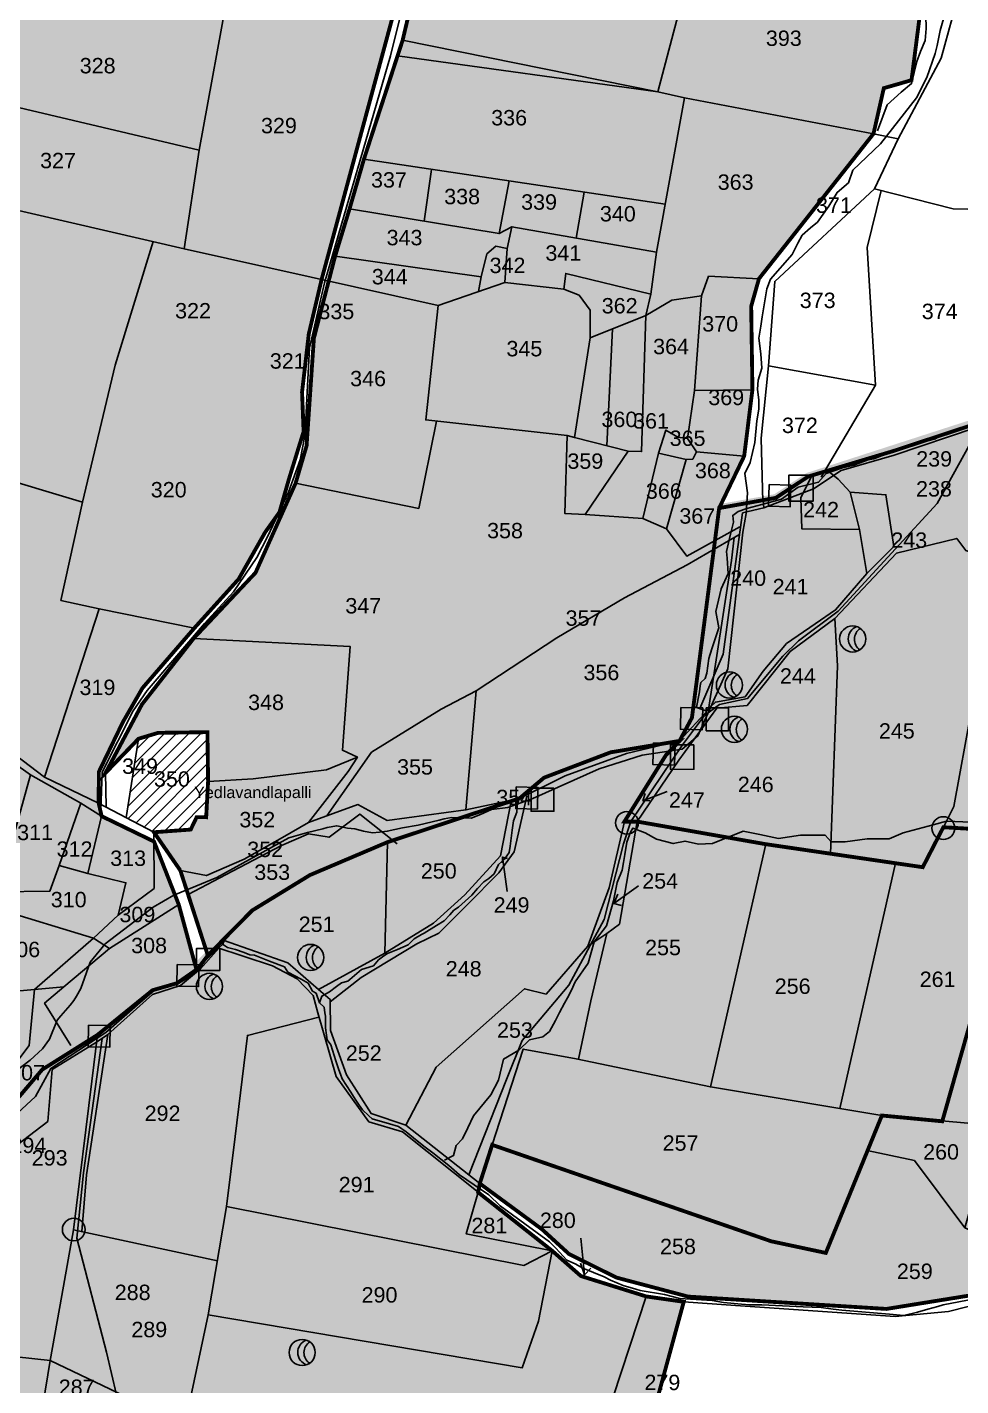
# Model space of a CAD drawing. Header units: inches. Extents: x 201585 to 225365, y 1598878 to 1613111.
# Drawn here: x 208626 to 209596, y 1604955 to 1606367 of the extents above; entities that cross this region are included whole.
import ezdxf
from ezdxf.enums import TextEntityAlignment as Align

# ---------------------------------------------------------------- set-up
doc = ezdxf.new("R2010")
doc.units = ezdxf.units.IN
doc.header["$LTSCALE"] = 15
doc.header["$MEASUREMENT"] = 0
doc.linetypes.add('DASHED2', pattern=[0.375, 0.25, -0.125])
for name, color, linetype in [('BOUNDRY STONES', 240, 'Continuous'), ('PLOT', 7, 'Continuous'), ('PLOTS', 7, 'Continuous'), ('PLOTS NO', 7, 'Continuous'), ('ROAD', 1, 'Continuous'), ('ROADS', 1, 'Continuous'), ('STREAM', 4, 'Continuous'), ('STREAMS', 4, 'Continuous'), ('VILLAGE BOUNDARY STONES', 1, 'Continuous'), ('VILLAGE BOUNDRY', 5, 'Continuous'), ('wells', 7, 'Continuous'), ('WUA13', 3, 'Continuous')]:
    doc.layers.add(name, color=color, linetype=linetype)
doc.styles.get("Standard").update_dxf_attribs({"font": 'arial.ttf'})

msp = doc.modelspace()

# ---------------------------------------------------------------- hatches: boundary and pattern name
at = {"layer": 'PLOTS NO'}
h = msp.add_hatch(color=2, dxfattribs=at)
h.dxf.hatch_style = 1
h.paths.add_polyline_path([(208784.8, 1605490.2), (208757.4, 1605529.9), (208795.6, 1605532.7), (208801.8, 1605545.6), (208811.7, 1605545.5), (208813.7, 1605582.8), (208813, 1605633.9), (208761.7, 1605633.2), (208741.4, 1605627.1), (208707, 1605591.5), (208745, 1605662.9), (208798.7, 1605731.4), (208863, 1605799.6), (208904.7, 1605892.7), (208916.1, 1605931.5), (208923.7, 1606043.3), (208945.8, 1606128.7), (208960.8, 1606177.9), (208975.7, 1606229.3), (209010.7, 1606336.8), (209016, 1606353.1), (209057.3, 1606528.3), (209107.7, 1606722.9), (209136.2, 1606807), (209163.3, 1606902.5), (209217.6, 1606994.3), (209240.4, 1607001.4), (209321.8, 1607096.5), (209439.6, 1607116), (209484.1, 1607184.9), (209507.2, 1607183.5), (209527.4, 1607197.1), (209635, 1607227.4), (209715.6, 1607235.7), (209797.2, 1607206.3), (209817.7, 1607175.9), (209843.1, 1607196.8), (209890, 1607174.5), (210006, 1607184.1), (210031.8, 1607123), (210115.6, 1607043.2), (210123.9, 1606974.1), (210119.6, 1606951.4), (210106.7, 1606906.7), (210088.4, 1606877.7), (209993.1, 1606841.4), (209964.4, 1606811), (209931.6, 1606701.9), (209917.1, 1606681.9), (209794.6, 1606688.2), (209781.2, 1606654.1), (209760.7, 1606545.4), (209710.7, 1606491.7), (209562.7, 1606465.4), (209560.8, 1606434.1), (209545.1, 1606311.5), (209516.3, 1606303.2), (209505.6, 1606255.9), (209386.5, 1606105.2), (209378.4, 1606076.5), (209379.7, 1605989.8), (209371.1, 1605920.8), (209345.1, 1605866.8), (209339.1, 1605820.3), (209316.8, 1605648.9), (209303.9, 1605624.8), (209232.4, 1605613), (209163, 1605586.6), (209137.5, 1605565.1), (209000.2, 1605519.6), (208919.6, 1605485.4), (208859.5, 1605448.6), (208813.4, 1605401.9), (208792.9, 1605465.2)])
at = {"layer": 'PLOTS NO', "true_color": 0x105689}
h = msp.add_hatch(color=146, dxfattribs=at)
h.dxf.hatch_style = 1
h.paths.add_polyline_path([(209676.1, 1605085.9), (209640, 1605054), (209519, 1605034.5), (209312.9, 1605047.3), (209238.2, 1605067.1), (209188.8, 1605091.7), (209160.8, 1605117.3), (209096.2, 1605164.8), (209109.1, 1605205), (209399.2, 1605104.8), (209456, 1605092.7), (209499.4, 1605199), (209514.3, 1605235.5), (209577.1, 1605229.5), (209662.3, 1605530.2), (209578.2, 1605535.1), (209556.8, 1605493.6), (209528.5, 1605497.7), (209461, 1605507.6), (209393.5, 1605517.5), (209260.9, 1605540.8), (209246.6, 1605541), (209289.8, 1605610.1), (209303.9, 1605624.8), (209316.8, 1605648.9), (209339.1, 1605820.3), (209345.1, 1605866.8), (209404, 1605877.4), (209437.7, 1605899.6), (209525.9, 1605926), (209611.7, 1605954.3), (209628.8, 1606004.8), (209636.8, 1606048.1), (209646.7, 1606105.1), (209659.8, 1606142.8), (209705.2, 1606273.3), (209730, 1606344.7), (209751.1, 1606368.9), (209806.9, 1606405.5), (209827.7, 1606479.1), (209879.7, 1606528.8), (209938.5, 1606622.6), (209966.9, 1606656.8), (210017.9, 1606704.4), (210055.8, 1606723.8), (210082.2, 1606748), (210108.4, 1606809.7), (210147.2, 1606913.4), (210183.9, 1607020.8), (210214.9, 1606982.5), (210298.6, 1606911.6), (210340.6, 1606862.4), (210429.5, 1606781.3), (210482.5, 1606736.3), (210574.9, 1606687.2), (210575.6, 1606670.4), (210578.1, 1606624.3), (210560.8, 1606533.1), (210544, 1606482.3), (210538.7, 1606466.3), (210535.3, 1606457), (210515, 1606401.6), (210493.1, 1606332.2), (210440.4, 1606197.6), (210432.5, 1606078.7), (210423.2, 1605819.7), (210423.4, 1605725.4), (210419.6, 1605694.3), (210403.4, 1605601.3), (210398.9, 1605532.3), (210295.3, 1605558.3), (210246.3, 1605500.4), (210203.4, 1605435.3), (210161.7, 1605352), (210117.1, 1605323.8), (210079.8, 1605251.9), (209998.7, 1605195.4), (209999.5, 1605153.7), (209839.1, 1605049.9)])
at = {"layer": 'PLOTS NO', "true_color": 0xcd6928}
h = msp.add_hatch(color=32, dxfattribs=at)
h.dxf.hatch_style = 1
h.paths.add_polyline_path([(207227.7, 1605336.1), (207319.8, 1605792.1), (207376.2, 1605784.7), (207354.7, 1605706.4), (207370.6, 1605697.7), (207422.9, 1605642.5), (207439.3, 1605627.8), (207429.1, 1605570.4), (207561.1, 1605563.7), (207622.9, 1605835.7), (207649.5, 1605837.5), (207829.2, 1605817.3), (207911.6, 1605829.4), (207956.9, 1605821.7), (207987.6, 1606001.8), (207994, 1606039.8), (208004.3, 1606092.4), (207981.9, 1606118.3), (207964, 1606145.8), (207997.2, 1606144.7), (208058.5, 1606140.1), (208246.7, 1606128.6), (208262.4, 1606245.3), (208280.7, 1606380.8), (208284, 1606405.1), (208351.7, 1606427.3), (208366.6, 1606429.6), (208410.6, 1606519.1), (208427.7, 1606583.1), (208454.3, 1606673), (208456.4, 1606687.9), (208472.7, 1606746.6), (208477.8, 1606768.4), (208855.1, 1606712.7), (208871.8, 1606772.1), (208974.3, 1606744.6), (209088.3, 1606714), (209036.7, 1606515), (209008.6, 1606388.5), (208931.8, 1606104.7), (208918.4, 1606047.8), (208911.4, 1605987.3), (208913, 1605946.3), (208897.8, 1605897.1), (208887.9, 1605862.5), (208873, 1605841.6), (208845.6, 1605793.2), (208799.4, 1605742.1), (208745.5, 1605679.8), (208725.1, 1605644.4), (208700.1, 1605592.7), (208699.9, 1605560.2), (208703, 1605546.6), (208757.5, 1605520.2), (208783.2, 1605454.7), (208801.6, 1605387.1), (208781.3, 1605373), (208755.9, 1605365.7), (208698.6, 1605319.2), (208641.2, 1605283.2), (208581.4, 1605213), (208437.1, 1605090.6), (208394, 1605097.7), (208330, 1605090.8), (208292.6, 1605065.6), (208266.4, 1605072.3), (208175.3, 1605156), (208113.8, 1605152.2), (208002.1, 1605173.8), (207954.1, 1605236.4), (207828.9, 1605236), (207734.8, 1605233), (207579.9, 1605264.7), (207458.2, 1605282.4)])
at = {"layer": 'PLOTS NO', "true_color": 0xafd9aa}
h = msp.add_hatch(dxfattribs=at)
h.set_pattern_fill('ANSI31', color=9)
h.set_pattern_definition([(45, (0, 0), (-0.088388347648, 0.088388347648), [])])
h.paths.add_polyline_path([(208994.5, 1604062.4), (208962.5, 1603927.4), (208927.7, 1603919.3), (208790.8, 1603935), (208688.9, 1603951.7), (208521.7, 1603996.6), (208430.3, 1604026.5), (208389.5, 1604029.4), (208303.1, 1604039.5), (208183.5, 1604076), (208068, 1604112.4), (208000.2, 1604139.5), (208025.4, 1604297.9), (208064.7, 1604545.2), (208145.6, 1604794.4), (208169.9, 1604846.5), (208194.2, 1604898.6), (208238.4, 1604962.7), (208285.4, 1605000.6), (208319.1, 1605021.8), (208434.6, 1605082.4), (208437.1, 1605090.6), (208394, 1605097.7), (208330, 1605090.8), (208292.6, 1605065.6), (208266.4, 1605072.3), (208212.8, 1605121.6), (208215.3, 1605133.9), (208233.3, 1605168), (208320.1, 1605215.9), (208366.4, 1605231.4), (208540.9, 1605246.8), (208602.4, 1605237.7), (208641.2, 1605283.2), (208698.7, 1605319.3), (208755.9, 1605365.7), (208781.3, 1605373), (208801.6, 1605386.2), (208813.4, 1605401.9), (208859.5, 1605448.6), (208919.6, 1605485.4), (209000.2, 1605519.6), (209078.7, 1605545.6), (209137.5, 1605565.1), (209163, 1605586.6), (209232.4, 1605613), (209303.9, 1605624.8), (209289.8, 1605610.1), (209246.6, 1605541), (209260.9, 1605540.8), (209393.5, 1605517.5), (209461, 1605507.6), (209528.5, 1605497.7), (209556.8, 1605493.6), (209578.2, 1605535.1), (209662.3, 1605530.2), (209577.1, 1605229.5), (209514.3, 1605235.5), (209456, 1605092.7), (209399.2, 1605104.8), (209109.1, 1605205), (209096.2, 1605164.8), (209094.5, 1605155.7), (209171.6, 1605094.8), (209201.3, 1605068.7), (209269.2, 1605047.5), (209308.3, 1605041.9), (209272.9, 1604912.1), (209226.2, 1604916.9), (209132.8, 1604929.9), (209127.6, 1604883.6), (209171, 1604879.6), (209146.2, 1604771.7), (209138.2, 1604697), (209119.4, 1604675.4), (209107.5, 1604650), (209105.9, 1604611.7), (209100.5, 1604567.5), (209085.3, 1604535.7), (209075.6, 1604513.6), (209078.9, 1604481.7), (209067.9, 1604443.3), (209066.2, 1604408.8), (209051.5, 1604365.7), (209046.4, 1604337.2), (209031.7, 1604308.7), (209031.7, 1604266.4), (209021.3, 1604231.9), (209018.7, 1604194.8), (209001.4, 1604156.8), (208999.7, 1604102.5)])
at = {"layer": 'ROAD'}
h = msp.add_hatch(dxfattribs=at)
h.set_pattern_fill('ANSI31', color=256, scale=71.857208, angle=0.0563)
h.set_pattern_definition([(45.0563, (209817.5645, 1606556.82), (-6.35758, 6.345095), [])])
edge = h.paths.add_edge_path()
edge.add_line((208757.4, 1605529.9), (208795.6, 1605532.7))
edge.add_line((208795.6, 1605532.7), (208801.8, 1605545.6))
edge.add_line((208801.8, 1605545.6), (208811.7, 1605545.5))
edge.add_line((208811.7, 1605545.5), (208813.9, 1605568))
edge.add_line((208813.9, 1605568), (208813, 1605633.9))
edge.add_line((208813, 1605633.9), (208761.7, 1605633.2))
edge.add_line((208761.7, 1605633.2), (208741.4, 1605627.1))
edge.add_line((208741.4, 1605627.1), (208728.6, 1605545.1))
edge.add_line((208757.4, 1605529.9), (208699.9, 1605560.2))

# ---------------------------------------------------------------- linework, layer by layer
at = {"layer": 'BOUNDRY STONES', "color": 1}
for points in [[(209397, 1605891.2), (209419.6, 1605890.7), (209419.1, 1605868.2), (209396.5, 1605868.7)], [(209305.4, 1605659.6), (209328, 1605659.1), (209327.5, 1605636.5), (209304.9, 1605637)], [(209276.8, 1605622.7), (209299.4, 1605622.2), (209298.8, 1605599.7), (209276.3, 1605600.2)], [(209134.1, 1605577), (209156.7, 1605576.5), (209156.2, 1605554), (209133.6, 1605554.5)], [(208781.7, 1605392.5), (208804.3, 1605392), (208803.8, 1605369.5), (208781.2, 1605370)], [(208689.4, 1605329.4), (208712, 1605328.9), (208711.5, 1605306.4), (208688.9, 1605306.9)]]:
    msp.add_lwpolyline(points, close=True, dxfattribs=at)
for centre in [(209249.2, 1605539.7), (209578.2, 1605534.2), (208674, 1605117)]:
    msp.add_circle(centre, 11.8, dxfattribs=at)
at = {"layer": 'PLOT'}
for points in [[(208938.3, 1606103), (208945.8, 1606128.7), (208960.8, 1606177.9), (208975.7, 1606229.3), (209010.7, 1606336.8), (209016, 1606353.1), (209057.3, 1606528.3), (209107.7, 1606722.9), (209136.2, 1606807), (209298.3, 1606776.3), (209280.3, 1606677.1), (209329, 1606668.3), (209299.4, 1606570.5), (209351, 1606563.3), (209281.4, 1606299.4), (209016, 1606353.1)], [(209325.1, 1606465.1), (209421.7, 1606446.4), (209427.3, 1606452.9), (209510.1, 1606441.3), (209560.8, 1606434.1), (209545.1, 1606311.5), (209516.3, 1606303.2), (209505.6, 1606255.9)], [(208732.8, 1606434.2), (208836.6, 1606415.2), (208804.4, 1606238.9), (208788.8, 1606136.4)], [(209531.1, 1606250.7), (209576.1, 1606334.3), (209595, 1606404), (209619, 1606442.5), (209760.7, 1606393.2), (209736.1, 1606335.5)], [(208836.6, 1606415.2), (209008.6, 1606388.5), (208962.3, 1606217.3), (208931.8, 1606104.7)], [(208432.7, 1605977.6), (208464.5, 1606175.7), (208543.9, 1606163), (208550.4, 1606191.2), (208788.8, 1606136.4), (209052.9, 1606077.3), (209122.3, 1606101.3), (209183.7, 1606094.2), (209185.6, 1606110.7), (209274.1, 1606089.2), (209268.7, 1606067), (209296, 1606082.9), (209326.7, 1606087.3), (209334.1, 1606107.8), (209386.5, 1606105.2), (209505.6, 1606255.9), (209531.1, 1606250.7), (209506.6, 1606198.7), (209588.5, 1606177.7), (209618.9, 1606177.1), (209660.5, 1606274), (209723.6, 1606337.2), (209736.1, 1606335.5)], [(209010.7, 1606336.8), (209281.4, 1606299.4), (209309.2, 1606293), (209279.9, 1606132.6), (209274.1, 1606089.2)], [(208573.5, 1606293.1), (208804.4, 1606238.9)], [(209309.2, 1606293), (209505.6, 1606255.9)], [(208975.7, 1606229.3), (209289, 1606182.6)], [(209046, 1606218.8), (209038.5, 1606165)], [(209126.6, 1606206.8), (209116.2, 1606152)], [(209204.8, 1606195.1), (209196.3, 1606147.4)], [(209396.3, 1606014.7), (209402.9, 1606102.4), (209506.6, 1606198.7)], [(209513.5, 1606197), (209498.9, 1606137.6), (209507.7, 1605994.7), (209451, 1605899)], [(209279.9, 1606132.6), (209129.6, 1606159.2), (209116.2, 1606152), (208960.8, 1606177.9)], [(209124.5, 1606136.6), (209129.6, 1606159.2)], [(208756.6, 1606143.8), (208717.1, 1606015.5), (208683.1, 1605873), (208660.6, 1605770.8), (208700.4, 1605762.1), (208799.4, 1605742.1)], [(209097.8, 1606107.2), (209103.5, 1606130.9), (209113, 1606139), (209124.5, 1606136.6), (209122.3, 1606101.3)], [(208945.8, 1606128.7), (209097.8, 1606107.2), (209094.7, 1606091.8)], [(208931.8, 1606104.4), (208918.4, 1606047.8), (208911.4, 1605987.3), (208913, 1605946.3), (208897.8, 1605897.1), (208887.9, 1605862.5), (208873, 1605841.6), (208845.6, 1605793.2), (208835.5, 1605781.1), (208799.4, 1605742.1), (208745.5, 1605679.8), (208725.1, 1605644.4), (208700.1, 1605592.7), (208699.9, 1605560.2), (208643.6, 1605587.3), (208589.4, 1605628.1), (208439.4, 1605662.6), (208374.2, 1605681.6)], [(209326.7, 1606087.3), (209319.3, 1605989.1), (209379.7, 1605989.8), (209378.4, 1606076.5), (209386.5, 1606105.2)], [(209051.3, 1605957.2), (209032.7, 1605866.5), (208904.7, 1605892.7), (208916.1, 1605931.5), (208923.7, 1606043.3), (208936.6, 1606095.7), (208938.3, 1606103)], [(209183.7, 1606094.2), (209199.5, 1606088.2), (209211.1, 1606072.5), (209211.1, 1606043.9), (209194.7, 1605940.2)], [(209268.7, 1606067), (209264.5, 1605925.5), (209250.5, 1605925.9), (209194.7, 1605940.2), (209186.9, 1605942.2), (209040, 1605958.5), (209052.9, 1606077.3)], [(209211.1, 1606043.9), (209268.7, 1606067)], [(209234.2, 1606053.2), (209228.3, 1605931.6)], [(209390.4, 1605873.4), (209388.8, 1605939.4), (209396.3, 1606014.7), (209507.7, 1605994.7)], [(209319.3, 1605989.1), (209312.1, 1605939.1), (209321.6, 1605925.3), (209371.1, 1605920.8), (209379.7, 1605989.8)], [(209186.9, 1605942.2), (209184.6, 1605861.3), (209205.9, 1605860.2), (209265.9, 1605856), (209290.3, 1605845.3), (209311.5, 1605816.8), (209366.7, 1605847.3)], [(209321.6, 1605925.3), (209317.7, 1605917.8), (209310.8, 1605917.4), (209282.1, 1605923.9), (209289.8, 1605947.9), (209302.1, 1605940.4), (209312.1, 1605939.1)], [(208439.4, 1605662.6), (208497.8, 1605922), (208584.5, 1605902.4), (208683.1, 1605873)], [(209250.5, 1605925.9), (209205.9, 1605860.2)], [(209282.1, 1605923.9), (209265.9, 1605856)], [(209290.3, 1605845.3), (209310.8, 1605917.4)], [(208707.6, 1605556.2), (208707, 1605591.5), (208745, 1605662.9), (208797.5, 1605730.1), (208863, 1605799.6), (208904.7, 1605892.7)], [(209365.5, 1605839.1), (209311.7, 1605807.8), (209246.5, 1605773.4), (209176.2, 1605732.1), (209092.4, 1605677), (209081.7, 1605553.1), (209137.5, 1605565.1), (209185, 1605588.5), (209248.6, 1605611.8), (209303.9, 1605624.8), (209334, 1605657.4), (209358, 1605812.4), (209360.7, 1605836.3)], [(208700.4, 1605762.1), (208643.6, 1605587.3)], [(208798.7, 1605731.4), (208961.5, 1605722.9), (208953.3, 1605615.2), (208968.9, 1605608), (208942.8, 1605597.2), (208936.8, 1605594.7), (208860.5, 1605585.4), (208813.7, 1605582.8)], [(208937.1, 1605546.8), (208983.7, 1605613.1), (209056, 1605657.8), (209092.4, 1605677)], [(208757.4, 1605529.9), (208795.6, 1605532.7), (208801.8, 1605545.6), (208811.7, 1605545.5), (208813.9, 1605568), (208813, 1605633.9), (208761.7, 1605633.2), (208741.4, 1605627.1), (208728.6, 1605545.1)], [(208590.3, 1605617), (208628.9, 1605589.4), (208681.2, 1605560.1), (208703, 1605546.6), (208688.8, 1605486.9), (208728.2, 1605477.5), (208720.2, 1605443.7), (208694.5, 1605419.7), (208633.1, 1605366.4), (208603.1, 1605363.8)], [(208784.8, 1605490.2), (208811.9, 1605484.9), (208851.3, 1605501.9), (208891.1, 1605524.5), (208918.1, 1605539.9), (208959.4, 1605592.9), (208968.9, 1605608)], [(208628.9, 1605589.4), (208595.1, 1605468.1)], [(208659, 1605495.2), (208681.2, 1605560.1)], [(208757.4, 1605529.9), (208699.9, 1605560.2)], [(208918.1, 1605539.9), (208969.3, 1605558.6), (209000, 1605542), (209081.7, 1605553.1)], [(208703, 1605546.6), (208757.5, 1605520.2)], [(208792.9, 1605465.2), (208839.2, 1605489.5), (208890.1, 1605516.2), (208918.2, 1605528.4), (208939.5, 1605524.7), (208971.5, 1605548.8), (209010.4, 1605517.8)], [(208814.1, 1605399.8), (208784.8, 1605490.2), (208757.4, 1605529.9), (208757.7, 1605471.5), (208720.2, 1605443.7)], [(208594, 1605450.2), (208595.1, 1605468.1), (208649.2, 1605468.8), (208659, 1605495.2), (208688.8, 1605486.9)], [(208800.9, 1605391.1), (208783.2, 1605454.7), (208711.2, 1605409.1), (208663.6, 1605369.1), (208633.1, 1605366.4)], [(208711.2, 1605409.1), (208694.5, 1605419.7), (208594, 1605450.2), (208575.3, 1605376.3)], [(208368.1, 1605253.5), (208594.7, 1605264.8), (208627.7, 1605308.2), (208633.1, 1605366.4)], [(208663.6, 1605369.1), (208643.7, 1605352.4), (208671.1, 1605308.1)]]:
    msp.add_lwpolyline(points, dxfattribs=at)
at = {"layer": 'PLOTS'}
for points in [[(209391.5, 1605867.1), (209443.1, 1605886.8), (209472, 1605905.7), (209527.2, 1605921.8), (209611.4, 1605950.2), (209621, 1605953.4)], [(209318.4, 1605660.7), (209331.6, 1605656.2), (209341.2, 1605665.1), (209372.1, 1605670.5), (209390.9, 1605697.3), (209415.2, 1605725.9), (209445, 1605746.4), (209466.2, 1605761), (209498.5, 1605798.7), (209526.6, 1605826.8), (209518.5, 1605880.6), (209481.4, 1605883.3), (209468.8, 1605896.7), (209457.6, 1605906)], [(209481.4, 1605883.3), (209490.9, 1605844.4), (209431.1, 1605845.2), (209429.9, 1605877.4), (209441.3, 1605900.8)], [(209391, 1605875), (209391.5, 1605867), (209369.4, 1605861.7), (209356.3, 1605765.8), (209349.3, 1605715), (209325, 1605658.4)], [(209490.9, 1605844.4), (209498.5, 1605798.7)], [(209528.5, 1605497.7), (209556.8, 1605493.6), (209578.2, 1605535.1), (209589.2, 1605556.5), (209607.4, 1605657), (209629.5, 1605783.7), (209630.4, 1605813.5), (209601.5, 1605822.7), (209592.2, 1605835.3), (209529.5, 1605820.1), (209465.4, 1605752), (209419.1, 1605717.9), (209374.2, 1605661.8), (209342.7, 1605658.8), (209303, 1605604.9), (209259.7, 1605541)], [(209461, 1605507.6), (209468.3, 1605702.9), (209465.4, 1605752)], [(209246.6, 1605541), (209289.8, 1605610.1)], [(209145.1, 1605567.5), (209131.9, 1605509.5), (209116.1, 1605487.6), (209083.2, 1605454.6), (209053.7, 1605425.1), (209030.6, 1605413.8), (208972.8, 1605379), (208940.6, 1605353.6)], [(208928.4, 1605366.3), (208997.5, 1605404.3), (209048.2, 1605435.4), (209080.8, 1605465), (209117.7, 1605505.4), (209128.9, 1605562.1)], [(209228.3, 1605424.7), (209241.5, 1605434.5), (209259.7, 1605541), (209246.6, 1605541), (209230.8, 1605472.1), (209208.6, 1605411.6)], [(209259.7, 1605541), (209393.5, 1605517.5), (209336, 1605265.3)], [(209578.2, 1605535.1), (209718, 1605527.6)], [(208997.5, 1605404.3), (209000.2, 1605519.6)], [(209470.7, 1605242.8), (209528.5, 1605497.7), (209393.5, 1605517.5)], [(208829.2, 1605417.9), (208896.6, 1605394.2), (208928.4, 1605366.3), (208940.6, 1605356.2), (208940.8, 1605323.9), (208957.5, 1605277.9), (208983.1, 1605237.6), (209019.2, 1605225.6), (209096.2, 1605164.8), (209160.8, 1605117.3), (209188.8, 1605091.7), (209238.2, 1605067.1), (209312.9, 1605047.3)], [(209019.2, 1605225.6), (209050.7, 1605285.8), (209142.7, 1605367.3), (209165.1, 1605361.7), (209208.6, 1605411.6), (209228.3, 1605424.7), (209211.5, 1605354.6), (209198.8, 1605293.9)], [(208534.8, 1605168.9), (208576.2, 1605175.6), (208646.9, 1605229.3), (208651.6, 1605283.3), (208697.8, 1605311.8), (208709.5, 1605319.6), (208756, 1605361.4), (208785, 1605370.7), (208805.7, 1605387.8), (208824.8, 1605409.6)], [(209694.6, 1605304), (209681.6, 1605261.5), (209631, 1605225.1), (209600.7, 1605118.9), (209676.1, 1605085.9), (209646.3, 1605047.9), (209583.4, 1605031.9), (209528, 1605026.8), (209362, 1605038.2), (209308.3, 1605041.9), (209269.2, 1605047.5), (209201.3, 1605068.7), (209171.6, 1605094.8), (209094.5, 1605155.7), (209016, 1605218.4), (208981, 1605229.1), (208947, 1605276), (208927.7, 1605342.1), (208922.8, 1605360.2), (208906.2, 1605377.4), (208880.7, 1605391.1), (208821.9, 1605410.5)], [(209514.3, 1605235.5), (209470.7, 1605242.8), (209336, 1605265.3), (209196.5, 1605294.4), (209141.4, 1605304.5), (209109.1, 1605205), (209096.2, 1605164.8), (209094.5, 1605155.7), (209082.1, 1605112.5), (209171.6, 1605094.8), (209157.2, 1605021.9), (209140.3, 1604973.3), (208922.7, 1605010), (208813.9, 1605028.3), (208832.9, 1605140.8), (208841.8, 1605213.7), (208854.6, 1605318.8), (208929, 1605337.7)], [(208823.4, 1605084.6), (208673.6, 1605116.7), (208692.8, 1605271.2), (208698.7, 1605319.3)], [(208709.5, 1605319.6), (208687.4, 1605173.8), (208682.5, 1605114.8)], [(209600.7, 1605118.9), (209548.2, 1605188.9), (209499, 1605199.1), (209514.3, 1605235.5), (209631, 1605225.1)], [(209109.1, 1605205), (209399.2, 1605104.8), (209456, 1605092.7), (209499, 1605199.1)], [(208832.9, 1605140.8), (209142, 1605079.5), (209171.6, 1605094.8)], [(208673.6, 1605116.7), (208661.5, 1605048.5), (208649.4, 1604981), (208626.1, 1604838.5)], [(209312.9, 1605047.3), (209519, 1605034.5), (209640, 1605054), (209676.1, 1605085.9)], [(209269.2, 1605047.5), (209226.2, 1604916.9), (209272.9, 1604912.1), (209308.3, 1605041.9)], [(208789.6, 1604913.9), (208813.9, 1605028.3)], [(208506, 1604996.6), (208649.4, 1604981)], [(208649.4, 1604981), (208789.6, 1604913.9), (208900.8, 1604899.5)]]:
    msp.add_lwpolyline(points, dxfattribs=at)
at = {"layer": 'PLOTS NO'}
for points in [[(209265.9, 1605562.5), (209291, 1605572.2)], [(209268, 1605570.2), (209265.9, 1605562.5), (209272.9, 1605562.8)], [(209119.9, 1605498.1), (209119.8, 1605504.1), (209124.9, 1605502.5)], [(209119.8, 1605504.1), (209124.8, 1605468.2)], [(209235.7, 1605455.9), (209261.2, 1605474.2)], [(209239.8, 1605465.6), (209235.7, 1605455.9), (209243.6, 1605453.7)], [(209205.2, 1605070), (209201.4, 1605108)], [(209200.8, 1605082), (209205.2, 1605070), (209211.8, 1605076.9)]]:
    msp.add_lwpolyline(points, dxfattribs=at)
at = {"layer": 'ROAD'}
msp.add_lwpolyline([(209094.4, 1606703.9), (209003.4, 1606336.8), (208934.9, 1606101), (208919.3, 1606033.4), (208916.5, 1605980.8), (208914.7, 1605943.5), (208909.4, 1605917.1), (208897.3, 1605883.3), (208875.3, 1605836.9), (208864.5, 1605815.5), (208840, 1605779.7), (208809.8, 1605747), (208750.5, 1605677.3), (208735.9, 1605656.2), (208703.5, 1605592.4), (208702.2, 1605553)], dxfattribs=at)
at = {"layer": 'ROADS', "color": 1}
for points in [[(209253.2, 1605541), (209306.9, 1605620.8), (209329.9, 1605651.3), (209345.5, 1605662.5), (209374.6, 1605669), (209411.2, 1605712.9), (209427.6, 1605729), (209468.8, 1605759.5), (209528.4, 1605824.4), (209571.8, 1605871.4), (209616.2, 1605951.8)], [(209084.7, 1605173.8), (209124.1, 1605272.9), (209140.2, 1605313.4), (209188.8, 1605371.1), (209225.5, 1605439.3), (209245.8, 1605517.7), (209253.2, 1605541)], [(208240.7, 1604971.8), (208311.7, 1605022.9), (208445.5, 1605091.8), (208516, 1605150.3), (208558.8, 1605185.8), (208634.3, 1605255.1), (208650.2, 1605284.4), (208707.5, 1605321.9), (208743.1, 1605353), (208757.1, 1605365.2), (208785.7, 1605374.4), (208793.4, 1605379), (208817.3, 1605402.7), (208829.1, 1605413.6), (208830.5, 1605417.4)], [(208703.6, 1605315.7), (208684, 1605176.1), (208677.2, 1605108), (208708, 1604989.6), (208723.8, 1604923.1), (208736.2, 1604894)]]:
    msp.add_lwpolyline(points, dxfattribs=at)
at = {"layer": 'STREAM'}
for points in [[(209580.4, 1606382.6), (209574.8, 1606363.3), (209571.9, 1606347.7), (209569.8, 1606339.2), (209561, 1606314.2), (209550.3, 1606293.3), (209512.9, 1606245.2), (209484.1, 1606217.9), (209479.6, 1606204.9), (209467.9, 1606194.8), (209459.1, 1606180.6), (209447.5, 1606164), (209440.2, 1606158.2), (209431.5, 1606150.3), (209426.8, 1606142.2), (209421, 1606130.4), (209398.4, 1606104.8), (209394.5, 1606094.5), (209389.9, 1606065.6), (209388.3, 1606055.9), (209386.3, 1606043.3), (209388.3, 1606027.1), (209389.6, 1606012.2), (209385.5, 1605999.6), (209385.1, 1605990.3), (209386.3, 1605979), (209386.4, 1605969.7), (209384.3, 1605957.5), (209382.3, 1605935), (209377.5, 1605914.3), (209371.8, 1605902.6), (209374.5, 1605882.6), (209373.2, 1605861.1), (209369.8, 1605841.7), (209354, 1605699.6), (209323, 1605630), (209306.6, 1605616.3), (209264.9, 1605609.9), (209220.2, 1605595.7), (209151.3, 1605564.9), (209125.5, 1605555.7), (209108.4, 1605553.5), (209096.8, 1605548.3), (209087.3, 1605544.5), (209066.9, 1605545.3), (209059, 1605543.8), (209054.1, 1605542.6), (209032.1, 1605537.1), (209015.9, 1605534.6), (208999.9, 1605530.9), (208991.8, 1605529.9), (208984.6, 1605529.3), (208975.3, 1605531), (208966.3, 1605533.4), (208958.7, 1605534.2), (208947.4, 1605536.7), (208937.6, 1605534.8), (208933, 1605533.3), (208917.2, 1605529.7), (208897.7, 1605524.2), (208822.7, 1605482.9), (208801, 1605473.9), (208778.1, 1605464.4), (208756.6, 1605451.9), (208706.8, 1605413.9), (208691.1, 1605395), (208681.2, 1605367.5), (208676.7, 1605359.4), (208674, 1605354.9), (208670.4, 1605350.3), (208660.4, 1605339.1), (208656.8, 1605334.6), (208648.7, 1605314.7), (208641.5, 1605304.8), (208628.7, 1605293.2), (208589.3, 1605263.3)], [(209560.1, 1606378.8), (209560.5, 1606365.2), (209559.4, 1606352.9), (209554.5, 1606341.3), (209550.7, 1606330.8), (209545.1, 1606308), (209534.5, 1606299.2), (209519.8, 1606285.9), (209509.7, 1606259)]]:
    msp.add_lwpolyline(points, dxfattribs=at)
at = {"layer": 'STREAMS', "color": 4}
for points in [[(209321.6, 1605659.6), (209323.3, 1605669), (209324.5, 1605676), (209325.5, 1605681.9), (209326.1, 1605685.7), (209330.6, 1605689.8), (209332.4, 1605695.3), (209334.3, 1605710.6), (209337.6, 1605720.4), (209342.1, 1605733.9), (209344.6, 1605742.3), (209341.7, 1605759.3), (209347.2, 1605782.8), (209354.4, 1605798.7), (209353.4, 1605814.6), (209352.9, 1605821.8), (209357, 1605839.6), (209359.9, 1605852.3), (209359.2, 1605859.2), (209364.9, 1605863.2), (209373.9, 1605866.4), (209389.4, 1605870.5), (209409.8, 1605875.9), (209427.3, 1605888.5), (209448.4, 1605893.7), (209456.5, 1605902.9), (209472.3, 1605908.3), (209485.2, 1605911.5), (209497.3, 1605915.8), (209500.1, 1605916.8), (209506, 1605918), (209525.9, 1605926), (209560.8, 1605936.5), (209570.2, 1605938.9), (209572.8, 1605940.8), (209577.3, 1605942.3), (209578.7, 1605942.8), (209591.5, 1605947.2), (209599.4, 1605949.7)], [(208929.7, 1605352.6), (208931.9, 1605359.7), (208939.8, 1605363.9), (208947.3, 1605369.5), (208952.4, 1605373.4), (208958.9, 1605375), (208960.9, 1605376.7), (208973.2, 1605387.1), (208985.6, 1605391), (208990.9, 1605397.4), (208996.5, 1605401.5), (209000.2, 1605403.8), (209010.7, 1605408.2), (209021.8, 1605412.8), (209028, 1605419.3), (209035.6, 1605423.5), (209038.2, 1605425), (209051.2, 1605433), (209059, 1605437.8), (209065, 1605444), (209069.3, 1605448.8), (209074, 1605452), (209087.8, 1605464.4), (209093.9, 1605471.4), (209100.3, 1605478.4), (209105.6, 1605482), (209111.1, 1605486.6), (209115.5, 1605496.4), (209121.8, 1605501.9), (209126.8, 1605509), (209127.7, 1605515.4), (209128.1, 1605518.3), (209129.9, 1605531.9), (209131.2, 1605541.6), (209134.8, 1605550.8), (209135.1, 1605556.4), (209135.6, 1605564.3)], [(209059.4, 1605189.2), (209068.7, 1605193.9), (209071.7, 1605204.2), (209078.1, 1605211.4), (209083.9, 1605222.8), (209089.6, 1605235.3), (209107.8, 1605256.9), (209115.6, 1605272.2), (209121, 1605294.2), (209136.7, 1605303.5), (209147.9, 1605314.2), (209161.8, 1605317.3), (209168.8, 1605322.9), (209174.8, 1605334.2), (209179.2, 1605342.5), (209184.4, 1605352.4), (209187.3, 1605357.9), (209191.6, 1605365.9), (209195.5, 1605374.6), (209208.9, 1605393.7), (209215.1, 1605416), (209227.9, 1605432.6), (209235.2, 1605458.5), (209238.9, 1605477.7), (209244.1, 1605490.5), (209245.5, 1605498.6), (209247, 1605506.8), (209249.2, 1605519.7), (209252.8, 1605530), (209255.4, 1605534.3), (209268.1, 1605529.3), (209279.8, 1605522.7), (209297.4, 1605518.2), (209309.6, 1605520.8), (209323.7, 1605517.6), (209338.2, 1605518.2), (209370.1, 1605531), (209387.4, 1605527.5), (209406.7, 1605523.5), (209429.6, 1605526.8), (209455.4, 1605526.8), (209461.5, 1605519.8), (209476.1, 1605520), (209499.1, 1605523.2), (209521.7, 1605523), (209536.6, 1605529.3), (209567.5, 1605537.6), (209581.4, 1605541.3), (209607.3, 1605540.3)], [(208826.5, 1605415.1), (208833.9, 1605410.1), (208842.2, 1605407.9), (208851.1, 1605405), (208857.1, 1605402.5), (208861.8, 1605402), (208877.6, 1605396), (208893, 1605390.1), (208896.7, 1605384.6), (208910.3, 1605377.2), (208917.8, 1605373), (208922.1, 1605364.9), (208926, 1605362.5), (208929.7, 1605352.6), (208934.3, 1605348.1), (208935.2, 1605342.3), (208935.8, 1605338.6), (208935.6, 1605326.7), (208936.7, 1605319), (208937.4, 1605314.1), (208941.2, 1605309), (208946.4, 1605292.5), (208949.7, 1605283.1), (208951.2, 1605278.6), (208953, 1605273.5), (208962, 1605259.8), (208966.7, 1605252.6), (208970.9, 1605246.3), (208974.1, 1605241.4), (208980.9, 1605235.1), (208984.2, 1605232), (209002.3, 1605226.8), (209011.8, 1605224.1), (209019.8, 1605218.5), (209027.2, 1605212.4), (209038.1, 1605203.5), (209047.4, 1605196.7), (209064, 1605183.4), (209075.2, 1605174), (209082.6, 1605168.7), (209098.1, 1605158.2), (209105.5, 1605153.2), (209117.3, 1605141.6), (209168.8, 1605104.2), (209175.4, 1605097.8), (209186.6, 1605085.2), (209195.4, 1605081.2), (209203.3, 1605076.9), (209225.4, 1605067.9), (209232.1, 1605064.4), (209245.2, 1605058.7), (209258.3, 1605054.9), (209262.9, 1605053.6), (209288.2, 1605049.6), (209304.1, 1605045.5), (209337.7, 1605043.3), (209349.7, 1605041.3), (209368.4, 1605039.5), (209376.9, 1605038.7), (209389.5, 1605038.7), (209432.5, 1605036.8), (209451, 1605036), (209463.5, 1605034.4), (209472.5, 1605033.2), (209522.2, 1605029.2), (209537.1, 1605027.6), (209551.5, 1605031.2), (209562, 1605034.1), (209572.4, 1605037), (209577.9, 1605038.6), (209610.7, 1605045.1)]]:
    msp.add_lwpolyline(points, dxfattribs=at)
at = {"layer": 'VILLAGE BOUNDARY STONES'}
for points in [[(209442.8, 1605900.9), (209417.4, 1605900.9), (209417.5, 1605874.1), (209442.9, 1605874.1)], [(209354.9, 1605659.2), (209331.6, 1605659.2), (209331.7, 1605635.4), (209354.9, 1605635.4)], [(209318.7, 1605620.8), (209294.5, 1605620.7), (209294.5, 1605595.2), (209318.8, 1605595.3)], [(209173.3, 1605575.8), (209149.5, 1605575.8), (209149.5, 1605551.7), (209173.3, 1605551.7)], [(208825.9, 1605409), (208801.6, 1605409), (208801.6, 1605386.2), (208825.9, 1605386.3)]]:
    msp.add_lwpolyline(points, close=True, dxfattribs=at)
at = {"layer": 'VILLAGE BOUNDRY', "linetype": 'DASHED2', "ltscale": 8, "const_width": 8}
msp.add_lwpolyline([(208581.4, 1605213), (208641.2, 1605283.2), (208698.6, 1605319.2), (208755.9, 1605365.7), (208791.1, 1605379.2), (208827.6, 1605416.2), (208859.5, 1605448.6), (208919.6, 1605485.4), (209001.9, 1605520.3), (209145.1, 1605567.5), (209163, 1605586.6), (209232.4, 1605613), (209289.8, 1605610.1), (209316.8, 1605648.9), (209323.2, 1605697.6), (209339.1, 1605820.3), (209345.1, 1605866.8), (209404, 1605877.4), (209437.7, 1605899.6), (209517.7, 1605925.5), (209610.6, 1605955.5)], dxfattribs=at)
at = {"layer": 'wells', "color": 0}
for centre in [(209483.9, 1605730.8), (209355.8, 1605682.9), (209361, 1605636.9), (208920.3, 1605399.8), (208815.1, 1605369.7), (208911.5, 1604989.2)]:
    msp.add_circle(centre, 13.6, dxfattribs=at)
for centre, start, end in [((209492.9, 1605730.9), 109.888, 251.3113), ((209499.4, 1605730.5), 123.8119, 234.0755), ((209364.8, 1605683), 109.888, 251.3113), ((209371.3, 1605682.6), 123.8119, 234.0755), ((209369.9, 1605637), 109.888, 251.3113), ((209376.5, 1605636.6), 123.8119, 234.0755), ((208929.3, 1605399.9), 109.888, 251.3113), ((208935.8, 1605399.5), 123.8119, 234.0755), ((208824, 1605369.8), 109.888, 251.3113), ((208830.6, 1605369.5), 123.8119, 234.0755), ((208920.5, 1604989.3), 109.888, 251.3113), ((208927, 1604989), 123.8119, 234.0755)]:
    msp.add_arc(centre, 13.6, start, end, dxfattribs=at)
at = {"layer": 'WUA13', "color": 17, "const_width": 4}
for points in [[(208784.8, 1605490.2), (208784.8, 1605490.2), (208757.4, 1605529.9), (208795.6, 1605532.7), (208801.8, 1605545.6), (208811.7, 1605545.5), (208813.7, 1605582.8), (208813, 1605633.9), (208761.7, 1605633.2), (208741.4, 1605627.1), (208707, 1605591.5), (208745, 1605662.9), (208798.7, 1605731.4), (208863, 1605799.6), (208904.7, 1605892.7), (208916.1, 1605931.5), (208923.7, 1606043.3), (208945.8, 1606128.7), (208960.8, 1606177.9), (208975.7, 1606229.3), (209010.7, 1606336.8), (209016, 1606353.1), (209057.3, 1606528.3)], [(209560.8, 1606434.1), (209545.1, 1606311.5), (209516.3, 1606303.2), (209505.6, 1606255.9), (209386.5, 1606105.2), (209378.4, 1606076.5), (209379.7, 1605989.8), (209371.1, 1605920.8), (209345.1, 1605866.8), (209339.1, 1605820.3), (209316.8, 1605648.9), (209303.9, 1605624.8), (209232.4, 1605613), (209163, 1605586.6), (209137.5, 1605565.1), (209000.2, 1605519.6), (208919.6, 1605485.4), (208859.5, 1605448.6), (208813.4, 1605401.9), (208792.9, 1605465.2), (208784.8, 1605490.2)], [(209008.6, 1606388.5), (208931.8, 1606104.7), (208918.4, 1606047.8), (208911.4, 1605987.3), (208913, 1605946.3), (208897.8, 1605897.1), (208887.9, 1605862.5), (208873, 1605841.6), (208845.6, 1605793.2), (208799.4, 1605742.1), (208745.5, 1605679.8), (208725.1, 1605644.4), (208700.1, 1605592.7), (208699.9, 1605560.2), (208703, 1605546.6), (208757.5, 1605520.2), (208783.2, 1605454.7), (208801.6, 1605387.1), (208781.3, 1605373), (208755.9, 1605365.7), (208698.6, 1605319.2), (208641.2, 1605283.2), (208581.4, 1605213)], [(209640, 1605054), (209519, 1605034.5), (209312.9, 1605047.3), (209238.2, 1605067.1), (209188.8, 1605091.7), (209160.8, 1605117.3), (209096.2, 1605164.8), (209109.1, 1605205), (209399.2, 1605104.8), (209456, 1605092.7), (209499.4, 1605199), (209514.3, 1605235.5), (209577.1, 1605229.5), (209662.3, 1605530.2), (209578.2, 1605535.1), (209556.8, 1605493.6), (209528.5, 1605497.7), (209461, 1605507.6), (209393.5, 1605517.5), (209260.9, 1605540.8), (209246.6, 1605541), (209289.8, 1605610.1), (209303.9, 1605624.8), (209316.8, 1605648.9), (209339.1, 1605820.3), (209345.1, 1605866.8), (209404, 1605877.4), (209437.7, 1605899.6), (209525.9, 1605926), (209611.7, 1605954.3)], [(208602.4, 1605237.7), (208641.2, 1605283.2), (208698.7, 1605319.3), (208755.9, 1605365.7), (208781.3, 1605373), (208801.6, 1605386.2), (208813.4, 1605401.9), (208859.5, 1605448.6), (208919.6, 1605485.4), (209000.2, 1605519.6), (209078.7, 1605545.6), (209137.5, 1605565.1), (209163, 1605586.6), (209232.4, 1605613), (209303.9, 1605624.8), (209289.8, 1605610.1), (209246.6, 1605541), (209260.9, 1605540.8), (209393.5, 1605517.5), (209461, 1605507.6), (209528.5, 1605497.7), (209556.8, 1605493.6), (209578.2, 1605535.1), (209662.3, 1605530.2), (209577.1, 1605229.5), (209514.3, 1605235.5), (209456, 1605092.7), (209399.2, 1605104.8), (209109.1, 1605205), (209096.2, 1605164.8), (209094.5, 1605155.7), (209171.6, 1605094.8), (209201.3, 1605068.7), (209269.2, 1605047.5), (209308.3, 1605041.9), (209272.9, 1604912.1)]]:
    msp.add_lwpolyline(points, dxfattribs=at)

# ---------------------------------------------------------------- texts
at = {"layer": 'PLOTS', "color": 30}
msp.add_text('Yedlavandlapalli', height=12.01, rotation=0.0563, dxfattribs=at).set_placement((208860.2, 1605571.4), align=Align.MIDDLE_CENTER)
at = {"layer": 'PLOTS NO'}
for s, p in [('393', (209393.7, 1606347.1)), ('328', (208680.2, 1606318.6)), ('336', (209108.1, 1606264.5)), ('329', (208868.7, 1606256.3)), ('327', (208639, 1606220)), ('337', (208983.1, 1606199.9)), ('363', (209343.6, 1606197.6)), ('338', (209059.2, 1606182.6)), ('339', (209139.2, 1606176.9)), ('371', (209445.8, 1606173.6)), ('340', (209221.1, 1606164.7)), ('343', (208999.3, 1606139.9)), ('341', (209164.4, 1606123.9)), ('342', (209106.4, 1606111)), ('344', (208983.9, 1606099.3)), ('373', (209428.9, 1606074.7)), ('322', (208779.4, 1606063.9)), ('335', (208928.4, 1606063.1)), ('362', (209223, 1606069.1)), ('374', (209555.8, 1606063.2)), ('370', (209327.5, 1606050.3)), ('345', (209123.9, 1606024.5)), ('364', (209276.4, 1606026.7)), ('321', (208877.9, 1606011.7)), ('346', (208961.4, 1605993.4)), ('369', (209333.8, 1605973.8)), ('360', (209222.7, 1605951)), ('361', (209255.6, 1605949.4)), ('372', (209410.4, 1605944.8)), ('365', (209293.6, 1605931.4)), ('359', (209187.3, 1605907.6)), ('239', (209550, 1605909.9)), ('368', (209319.9, 1605897.8)), ('320', (208754.1, 1605877.9)), ('366', (209268.9, 1605876.5)), ('238', (209549.8, 1605878.8)), ('367', (209303.7, 1605850.6)), ('242', (209432.4, 1605857.2)), ('358', (209103.8, 1605835.4)), ('243', (209524.1, 1605825.5)), ('240', (209356.6, 1605786)), ('241', (209400.7, 1605777.2)), ('347', (208956.4, 1605757.3)), ('357', (209185.4, 1605744.5)), ('356', (209204, 1605687.9)), ('244', (209408.3, 1605684.3)), ('319', (208680, 1605672.5)), ('348', (208855.3, 1605656.9)), ('245', (209511.2, 1605627.2)), ('349', (208724.3, 1605590.6)), ('355', (209010.2, 1605589.8)), ('350', (208757.4, 1605577.2)), ('246', (209364.5, 1605571.6)), ('354', (209113.4, 1605558)), ('247', (209292.9, 1605555.4)), ('352', (208846.2, 1605535)), ('311', (208615.2, 1605521.7)), ('312', (208656.2, 1605504.4)), ('313', (208711.9, 1605494.9)), ('352', (208854.4, 1605504.1)), ('250', (209034.9, 1605481.7)), ('353', (208861.7, 1605480.4)), ('254', (209265.1, 1605471.3)), ('310', (208650.1, 1605451.9)), ('249', (209110.6, 1605446.3)), ('309', (208721.5, 1605436.4)), ('251', (208907.9, 1605426.3)), ('306', (208601.8, 1605400.1)), ('308', (208733.7, 1605404.2)), ('255', (209268.1, 1605402.1)), ('248', (209060.8, 1605380)), ('261', (209553.6, 1605369.1)), ('256', (209402.9, 1605361.9)), ('253', (209114.1, 1605316.3)), ('252', (208956.9, 1605292.4)), ('307', (208606.8, 1605272)), ('292', (208747.7, 1605229.8)), ('257', (209286.3, 1605198.9)), ('294', (208608.2, 1605196.5)), ('260', (209557.2, 1605189.7)), ('293', (208630.3, 1605183.5)), ('291', (208949.5, 1605155.7)), ('280', (209158.7, 1605118.6)), ('281', (209087.5, 1605113.2)), ('258', (209283.6, 1605091.4)), ('259', (209529.9, 1605065.6)), ('288', (208716.6, 1605043.7)), ('290', (208973.3, 1605041.1)), ('289', (208733.9, 1605005.1)), ('287', (208658.4, 1604945.1)), ('279', (209267.4, 1604950.1))]:
    msp.add_text(s, height=16, dxfattribs=at).set_placement(p)

doc.saveas('drawing.dxf')
